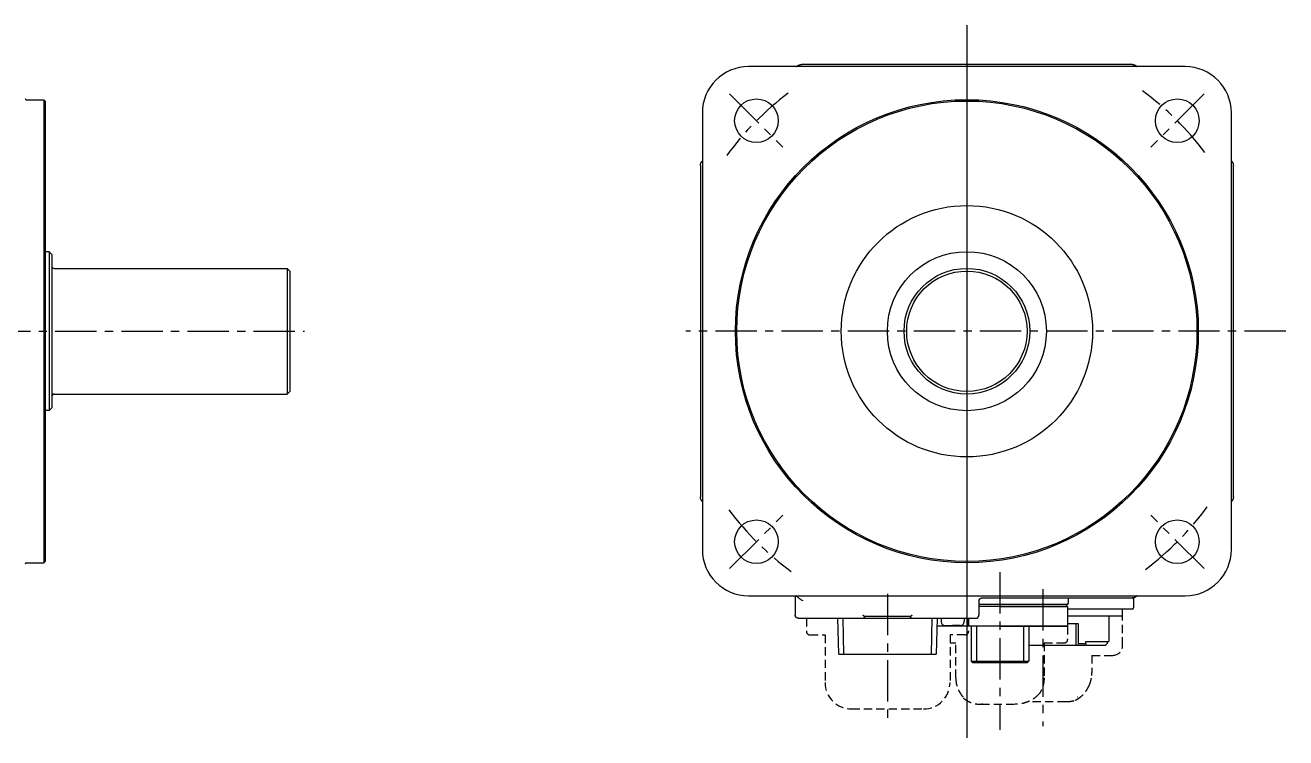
# Model space of a CAD drawing. Extents: x -38 to 455, y -38 to 124.
# Drawn here: x 264.1 to 454.7, y -38.5 to 69.3 of the extents above; entities that cross this region are included whole.
import ezdxf

# ---------------------------------------------------------------- set-up
doc = ezdxf.new("R2010")
doc.units = 0
doc.header["$MEASUREMENT"] = 0
doc.linetypes.add('CENTER', pattern=[2, 1.25, -0.25, 0.25, -0.25])
doc.linetypes.add('HIDDEN', pattern=[0.375, 0.25, -0.125])
for name, color, linetype, lineweight in [('CENTER', 7, 'CENTER', 25), ('HIDDEN', 3, 'HIDDEN', 25), ('OBJECT', 6, 'CONTINUOUS', 30)]:
    doc.layers.add(name, color=color, linetype=linetype, lineweight=lineweight)

msp = doc.modelspace()

# ---------------------------------------------------------------- linework, layer by layer
at = {"layer": 'CENTER', "linetype": 'ByBlock', "ltscale": 5}
msp.add_line((406.5, 69.26), (406.5, -38.46), dxfattribs=at)
at = {"layer": 'CENTER', "ltscale": 5}
for p, q in [((370.62, 58.89), (378.67, 50.83)), ((442.39, 58.89), (434.33, 50.83)), ((88.64, 23), (306.33, 23)), ((454.73, 23), (364.02, 23)), ((370.62, -12.89), (378.67, -4.83)), ((442.39, -12.89), (434.33, -4.83)), ((411.5, -13.4), (411.5, -37.24)), ((394.5, -16.7), (394.5, -36.6)), ((418, -16), (418, -36.68))]:
    msp.add_line(p, q, dxfattribs=at)
for start, end in [(36.8795, 53.8191), (126.8795, 143.8191), (306.8795, 323.8191), (216.8795, 233.8191)]:
    msp.add_arc((406.5, 23), 45, start, end, dxfattribs=at)
at = {"layer": 'HIDDEN', "ltscale": 5}
for p, q in [((430.05, -24.5), (430.05, -19)), ((382.25, -20.4), (382.25, -22.4)), ((406.75, -20.4), (406.75, -22.4)), ((421.74, -21.6), (421.74, -23.6)), ((382.75, -22.9), (385.05, -22.9)), ((385.05, -22.9), (385.05, -30.1)), ((406.25, -22.9), (403.95, -22.9)), ((403.95, -22.9), (403.95, -30.1)), ((403.95, -24.1), (404.82, -24.1)), ((404.82, -29.4), (404.82, -24.1)), ((418.18, -24.1), (418.18, -29.4)), ((418.18, -24.1), (421.24, -24.1)), ((425.4, -26), (425.4, -28.61)), ((425.4, -26), (428.55, -26)), ((425.38, -29.03), (425.38, -29.03)), ((423.25, -32.28), (423.25, -32.28)), ((389.05, -34.1), (399.95, -34.1)), ((408.68, -33.4), (413.78, -33.4)), ((421.45, -33), (415.76, -33)), ((422.93, -32.76), (422.93, -32.76)), ((423.07, -32.69), (423.07, -32.7))]:
    msp.add_line(p, q, dxfattribs=at)
for centre, radius, start, end in [((382.75, -22.4), 0.5, 180, 270), ((406.25, -22.4), 0.5, 270, 0), ((421.24, -23.6), 0.5, 270.0003, 0), ((428.55, -24.5), 1.5, 270, 0), ((389.05, -30.1), 4, 180, 270), ((399.95, -30.1), 4, 270, 0)]:
    msp.add_arc(centre, radius, start, end, dxfattribs=at)
for points, knots in [([(404.82, -29.4), (404.83, -29.61), (404.85, -30.03), (404.98, -30.61), (405.17, -31.13), (405.38, -31.54), (405.59, -31.87), (405.77, -32.12), (405.92, -32.3), (405.99, -32.41), (406.07, -32.48), (406.05, -32.51), (406.05, -32.51)], [0, 0, 0, 0, 0.638056, 1.247093, 1.796748, 2.266593, 2.652012, 2.956702, 3.18429, 3.33569, 3.411424, 3.413781, 3.413781, 3.413781, 3.413781]), ([(418.18, -29.4), (418.17, -29.6), (418.16, -29.99), (418.04, -30.54), (417.87, -31.03), (417.68, -31.44), (417.53, -31.68), (417.46, -31.78)], [0, 0, 0, 0, 0.593524, 1.163986, 1.68652, 2.142379, 2.525097, 2.525097, 2.525097, 2.525097]), ([(424.96, -30.63), (425.03, -30.47), (425.18, -30.13), (425.32, -29.6), (425.36, -29.21), (425.38, -29.03)], [0, 0, 0, 0, 0.515541, 1.112306, 1.662376, 1.662376, 1.662376, 1.662376]), ([(425.38, -29.03), (425.38, -29.01), (425.39, -28.94), (425.39, -28.86), (425.4, -28.8), (425.4, -28.78)], [0, 0, 0, 0, 0.079172, 0.1858322, 0.2547778, 0.2547778, 0.2547778, 0.2547778]), ([(425.4, -28.78), (425.4, -28.76), (425.4, -28.72), (425.4, -28.66), (425.4, -28.63), (425.4, -28.61)], [0, 0, 0, 0, 0.0509717, 0.1216637, 0.1668692, 0.1668692, 0.1668692, 0.1668692]), ([(417.46, -31.78), (417.29, -31.96), (416.94, -32.33), (416.29, -32.77), (415.53, -33.12), (414.68, -33.35), (414.08, -33.38), (413.78, -33.4)], [0, 0, 0, 0, 0.729458, 1.515868, 2.355749, 3.237775, 4.143092, 4.143092, 4.143092, 4.143092]), ([(423.07, -32.69), (423.07, -32.69), (423.08, -32.69), (423.1, -32.67), (423.16, -32.64), (423.27, -32.58), (423.4, -32.49), (423.57, -32.37), (423.77, -32.22), (423.98, -32.03), (424.2, -31.8), (424.42, -31.54), (424.55, -31.35), (424.61, -31.26)], [0, 0, 0, 0, 0.003074, 0.014203, 0.08982, 0.211887, 0.376472, 0.581842, 0.827819, 1.113321, 1.436703, 1.795637, 2.116791, 2.116791, 2.116791, 2.116791]), ([(423.25, -32.28), (423.25, -32.28), (423.25, -32.28), (423.25, -32.28), (423.26, -32.27), (423.26, -32.27)], [0, 0, 0, 0, 0.0002898, 0.00665124, 0.01279904, 0.01279904, 0.01279904, 0.01279904]), ([(423.25, -32.28), (423.25, -32.28), (423.25, -32.29), (423.25, -32.29), (423.25, -32.28)], [0, 0, 0, 0, 0.004733494, 0.007221511, 0.007221511, 0.007221511, 0.007221511]), ([(424.61, -31.26), (424.65, -31.19), (424.74, -31.05), (424.86, -30.84), (424.93, -30.69), (424.96, -30.63)], [0, 0, 0, 0, 0.247057, 0.5208935, 0.725684, 0.725684, 0.725684, 0.725684]), ([(406.04, -32.53), (406.2, -32.64), (406.55, -32.88), (407.16, -33.16), (407.88, -33.36), (408.41, -33.39), (408.68, -33.4)], [0, 0, 0, 0, 0.589514, 1.261982, 2.014626, 2.82382, 2.82382, 2.82382, 2.82382]), ([(421.45, -33), (421.64, -32.99), (422.04, -32.98), (422.53, -32.89), (422.83, -32.8), (422.93, -32.76)], [0, 0, 0, 0, 0.571021, 1.18895, 1.504653, 1.504653, 1.504653, 1.504653]), ([(421.45, -33), (421.62, -32.99), (421.96, -32.98), (422.46, -32.9), (422.78, -32.81), (422.93, -32.76)], [0, 0, 0, 0, 0.51048, 1.023656, 1.504693, 1.504693, 1.504693, 1.504693]), ([(422.96, -32.76), (422.98, -32.75), (423.02, -32.73), (423.05, -32.71), (423.07, -32.7)], [0, 0, 0, 0, 0.0646372, 0.1283654, 0.1283654, 0.1283654, 0.1283654])]:
    msp.add_open_spline(points, degree=3, knots=knots, dxfattribs=at)
for points in [[(408.69, -33.33), (408.9, -33.35), (409.1, -33.38), (409.31, -33.4)], [(422.93, -32.76), (422.94, -32.76), (422.95, -32.76), (422.96, -32.76)]]:
    msp.add_open_spline(points, degree=3, dxfattribs=at)
at = {"layer": 'OBJECT'}
for p, q in [((439.5, 63), (373.5, 63)), ((431.53, 63.3), (381.47, 63.3)), ((264.3, 58), (266.9, 58)), ((266.9, 58), (266.9, -12)), ((266.9, 58), (267.1, 57.8)), ((267.1, 57.8), (267.1, -11.8)), ((366.5, 56), (366.5, -10)), ((446.5, -10), (446.5, 56)), ((366.2, 48.03), (366.2, -2.03)), ((446.8, -2.03), (446.8, 48.03)), ((267.7, 35), (267.1, 35)), ((267.7, 35), (268.1, 34.6)), ((267.7, 35), (267.7, 11)), ((268.1, 34.6), (268.1, 11.4)), ((268.5, 32.5), (303.7, 32.5)), ((303.7, 32.5), (303.7, 13.5)), ((303.7, 32.5), (304.1, 32.1)), ((304.1, 32.1), (304.1, 13.9)), ((268.5, 13.5), (303.7, 13.5)), ((303.7, 13.5), (304.1, 13.9)), ((267.7, 11), (267.1, 11)), ((267.7, 11), (268.1, 11.4)), ((264.3, -12), (266.9, -12)), ((266.9, -12), (267.1, -11.8)), ((373.5, -17), (439.5, -17)), ((380.54, -17.01), (380.54, -19.9)), ((380.54, -17.01), (380.61, -17.01)), ((408.33, -17.72), (408.33, -19.9)), ((421.65, -18.3), (408.33, -18.3)), ((411.5, -18.3), (408.33, -18.3)), ((411.5, -18.6), (408.33, -18.6)), ((408.77, -17.3), (431.53, -17.3)), ((411.5, -18.3), (421.44, -18.3)), ((411.5, -18.6), (421.74, -18.6)), ((421.44, -18.3), (421.74, -18.6)), ((421.74, -18.6), (421.74, -21.6)), ((431.5, -19), (421.74, -19)), ((421.85, -18.1), (421.85, -17.3)), ((430.05, -20), (430.05, -19)), ((431.7, -17.29), (431.7, -18.8)), ((381.04, -20.4), (407.83, -20.4)), ((387.14, -25.8), (386.97, -20.4)), ((387.76, -20.4), (387.83, -25.8)), ((398.01, -20.1), (390.99, -20.1)), ((391, -20.1), (391, -20.2)), ((398, -20.2), (398, -20.1)), ((401.17, -25.8), (401.24, -20.4)), ((402.03, -20.4), (401.86, -25.8)), ((402.6, -20.4), (402.6, -20.9)), ((406.1, -20.4), (406.1, -20.9)), ((406.6, -21.6), (406.6, -20.4)), ((421.74, -20), (430.05, -20)), ((421.74, -20), (430.05, -20)), ((427.95, -20), (427.95, -23.9)), ((411.5, -21.6), (401.99, -21.6)), ((403.2, -21.5), (404.35, -21.5)), ((405.5, -21.5), (404.35, -21.5)), ((421.74, -21.6), (406.75, -21.6)), ((407.15, -21.6), (407.15, -26.9)), ((407.95, -21.6), (407.95, -26.9)), ((411.5, -21.6), (421.74, -21.6)), ((415.05, -21.6), (415.05, -26.9)), ((415.85, -21.6), (415.85, -26.9)), ((421.74, -21.2), (423.31, -21.2)), ((423.03, -24.5), (423.03, -21.2)), ((423.31, -21.2), (423.31, -24.2)), ((424.46, -24.5), (415.85, -24.5)), ((423.31, -24.2), (423.27, -24.5)), ((423.31, -24.2), (424.5, -24.2)), ((424.5, -24.2), (424.46, -24.5)), ((424.5, -23.9), (427.95, -23.9)), ((424.5, -24.2), (424.5, -23.9)), ((427.42, -24.5), (424.52, -24.5)), ((427.42, -24.5), (427.72, -24.2)), ((427.72, -23.9), (427.72, -24.2)), ((387.14, -25.8), (401.86, -25.8)), ((407.15, -26.9), (415.85, -26.9)), ((407.15, -26.9), (407.35, -27.1)), ((407.35, -27.1), (415.65, -27.1)), ((407.95, -26.9), (408.03, -27.1)), ((415.05, -26.9), (414.97, -27.1)), ((415.85, -26.9), (415.65, -27.1))]:
    msp.add_line(p, q, dxfattribs=at)
for centre, radius in [((374.68, 54.82), 3.3), ((406.5, 23), 35), ((406.5, 23), 34.8), ((438.32, 54.82), 3.3), ((406.5, 23), 19), ((406.5, 23), 12.02), ((406.5, 23), 9.5), ((406.5, 23), 9.1), ((374.68, -8.82), 3.3), ((438.32, -8.82), 3.3)]:
    msp.add_circle(centre, radius, dxfattribs=at)
for centre, radius, start, end in [((373.5, 56), 7, 90, 180), ((439.5, 56), 7, 0, 90), ((264.3, 58.2), 0.2, 180, 270), ((268.5, 32.9), 0.4, 180, 270), ((268.5, 13.1), 0.4, 90, 180), ((373.5, -10), 7, 180, 270), ((439.5, -10), 7, 270, 0), ((264.3, -12.2), 0.2, 90, 180), ((839.09, 23), 460.3, 184.9852, 184.9936), ((421.65, -18.1), 0.2, 270, 0), ((431.5, -18.8), 0.2, 270, 0), ((431.2, -17.5), 0.5, 0, 24.1801), ((390.8, -20.2), 0.2, 270, 0), ((398.2, -20.2), 0.2, 180, 270), ((403.2, -20.9), 0.6, 180, 270), ((405.5, -20.9), 0.6, 270, 0), ((407.83, -19.9), 0.5, 270, 0)]:
    msp.add_arc(centre, radius, start, end, dxfattribs=at)
for points, knots in [([(380.76, 63), (380.77, 63.01), (380.8, 63.05), (380.87, 63.1), (380.94, 63.15), (381.03, 63.2), (381.11, 63.24), (381.2, 63.27), (381.29, 63.29), (381.38, 63.3), (381.44, 63.3), (381.47, 63.3)], [0, 0, 0, 0, 0.0577937, 0.1506005, 0.2433417, 0.3361891, 0.4288991, 0.5217533, 0.6144743, 0.7073057, 0.8000802, 0.8000802, 0.8000802, 0.8000802]), ([(431.53, 63.3), (431.56, 63.3), (431.62, 63.3), (431.71, 63.29), (431.8, 63.27), (431.89, 63.24), (431.98, 63.2), (432.06, 63.15), (432.13, 63.1), (432.2, 63.05), (432.23, 63.01), (432.25, 63)], [0, 0, 0, 0, 0.0927745, 0.1856059, 0.2783269, 0.3711811, 0.4638911, 0.5567385, 0.6494796, 0.7422865, 0.8000802, 0.8000802, 0.8000802, 0.8000802]), ([(366.2, 48.03), (366.2, 48.06), (366.2, 48.12), (366.21, 48.21), (366.23, 48.3), (366.26, 48.39), (366.3, 48.48), (366.35, 48.56), (366.4, 48.63), (366.45, 48.7), (366.49, 48.73), (366.5, 48.75)], [0, 0, 0, 0, 0.0927745, 0.1856059, 0.2783269, 0.3711811, 0.4638911, 0.5567385, 0.6494796, 0.7422865, 0.8000802, 0.8000802, 0.8000802, 0.8000802]), ([(446.5, 48.75), (446.51, 48.73), (446.55, 48.7), (446.6, 48.63), (446.65, 48.56), (446.7, 48.48), (446.74, 48.39), (446.77, 48.3), (446.79, 48.21), (446.8, 48.12), (446.8, 48.06), (446.8, 48.03)], [0, 0, 0, 0, 0.0577937, 0.1506005, 0.2433417, 0.3361891, 0.4288991, 0.5217533, 0.6144743, 0.7073057, 0.8000802, 0.8000802, 0.8000802, 0.8000802]), ([(366.5, -2.74), (366.49, -2.73), (366.45, -2.7), (366.4, -2.63), (366.35, -2.56), (366.3, -2.48), (366.26, -2.39), (366.23, -2.3), (366.21, -2.21), (366.2, -2.12), (366.2, -2.06), (366.2, -2.03)], [0, 0, 0, 0, 0.0577937, 0.1506005, 0.2433417, 0.3361891, 0.4288991, 0.5217533, 0.6144743, 0.7073057, 0.8000802, 0.8000802, 0.8000802, 0.8000802]), ([(446.8, -2.03), (446.8, -2.06), (446.8, -2.12), (446.79, -2.21), (446.77, -2.3), (446.74, -2.39), (446.7, -2.48), (446.65, -2.56), (446.6, -2.63), (446.55, -2.7), (446.51, -2.73), (446.5, -2.74)], [0, 0, 0, 0, 0.0927745, 0.1856059, 0.2783269, 0.3711811, 0.4638911, 0.5567385, 0.6494796, 0.7422865, 0.8000802, 0.8000802, 0.8000802, 0.8000802]), ([(380.61, -17), (380.61, -17), (380.61, -17), (380.61, -17.01), (380.61, -17.01), (380.61, -17.01)], [0, 0, 0, 0, 0.003588026, 0.008255634, 0.009809988, 0.009809988, 0.009809988, 0.009809988]), ([(381.11, -17.34), (381.1, -17.33), (381.07, -17.31), (381.03, -17.28), (380.99, -17.25), (380.94, -17.21), (380.89, -17.17), (380.83, -17.12), (380.79, -17.08), (380.75, -17.04), (380.72, -17.01), (380.71, -17)], [0, 0, 0, 0, 0.0501434, 0.1021191, 0.1571335, 0.2167341, 0.2829359, 0.3552997, 0.4238557, 0.4814333, 0.5268413, 0.5268413, 0.5268413, 0.5268413]), ([(432.25, -17), (432.23, -17.01), (432.2, -17.05), (432.13, -17.1), (432.06, -17.15), (431.98, -17.2), (431.89, -17.24), (431.8, -17.27), (431.71, -17.29), (431.62, -17.3), (431.56, -17.3), (431.53, -17.3)], [0, 0, 0, 0, 0.0577937, 0.1506005, 0.2433417, 0.3361891, 0.4288991, 0.5217533, 0.6144743, 0.7073057, 0.8000802, 0.8000802, 0.8000802, 0.8000802]), ([(381.11, -17.34), (381.16, -17.38), (381.25, -17.45), (381.39, -17.54), (381.53, -17.63), (381.63, -17.69), (381.68, -17.72)], [0, 0, 0, 0, 0.1715703, 0.3417693, 0.5106027, 0.6780698, 0.6780698, 0.6780698, 0.6780698]), ([(408.33, -17.8), (408.33, -17.79), (408.33, -17.78), (408.34, -17.76), (408.34, -17.75), (408.34, -17.74)], [0, 0, 0, 0, 0.01247006, 0.0417981, 0.05624185, 0.05624185, 0.05624185, 0.05624185]), ([(408.34, -17.74), (408.34, -17.74), (408.34, -17.72), (408.34, -17.7), (408.35, -17.67), (408.36, -17.65), (408.37, -17.62), (408.38, -17.6), (408.39, -17.57), (408.4, -17.55), (408.41, -17.53), (408.43, -17.51), (408.44, -17.49), (408.46, -17.47), (408.47, -17.45), (408.49, -17.44), (408.5, -17.42), (408.52, -17.41), (408.54, -17.4), (408.56, -17.38), (408.57, -17.37), (408.59, -17.36), (408.61, -17.35), (408.63, -17.34), (408.65, -17.33), (408.66, -17.33), (408.68, -17.32), (408.7, -17.32), (408.72, -17.31), (408.73, -17.31), (408.75, -17.31), (408.76, -17.3), (408.77, -17.3), (408.78, -17.3), (408.79, -17.3), (408.8, -17.3), (408.8, -17.3), (408.81, -17.3), (408.81, -17.3), (408.81, -17.3), (408.81, -17.3), (408.81, -17.3)], [0, 0, 0, 0, 0.0142994, 0.0424726, 0.0700998, 0.0972021, 0.1238004, 0.1499156, 0.1755688, 0.2007808, 0.2255727, 0.2499653, 0.2739797, 0.2976367, 0.3209573, 0.3439622, 0.3666586, 0.389032, 0.4110661, 0.4327448, 0.454052, 0.4749715, 0.4954871, 0.5155826, 0.5352411, 0.5544326, 0.5730207, 0.5908158, 0.6076754, 0.6235877, 0.6385682, 0.6525841, 0.6651411, 0.6756234, 0.6839157, 0.6903933, 0.6953053, 0.698818, 0.7010845, 0.7022831, 0.7022844, 0.7022844, 0.7022844, 0.7022844]), ([(408.34, -17.74), (408.34, -17.72), (408.35, -17.68), (408.37, -17.62), (408.39, -17.57), (408.42, -17.51), (408.46, -17.47), (408.5, -17.42), (408.55, -17.39), (408.6, -17.35), (408.66, -17.33), (408.71, -17.31), (408.77, -17.3), (408.81, -17.3), (408.83, -17.3)], [0, 0, 0, 0, 0.0603779, 0.1207559, 0.1811339, 0.2415119, 0.3018901, 0.3622683, 0.4226466, 0.4830249, 0.5434033, 0.6037818, 0.6641603, 0.7245388, 0.7245388, 0.7245388, 0.7245388]), ([(381.04, -20.4), (381.02, -20.4), (380.98, -20.4), (380.93, -20.39), (380.87, -20.37), (380.83, -20.35), (380.78, -20.33), (380.74, -20.3), (380.7, -20.27), (380.66, -20.23), (380.63, -20.19), (380.6, -20.15), (380.58, -20.1), (380.56, -20.06), (380.55, -20.01), (380.54, -19.95), (380.54, -19.92), (380.54, -19.9)], [0, 0, 0, 0, 0.0557154, 0.1114107, 0.1632423, 0.2169574, 0.2677354, 0.3178552, 0.3712736, 0.4203834, 0.4693679, 0.5213787, 0.5757882, 0.6255438, 0.6775382, 0.7315477, 0.7850375, 0.7850375, 0.7850375, 0.7850375]), ([(390.99, -20.1), (390.99, -20.1), (390.98, -20.1), (390.97, -20.09), (390.96, -20.08), (390.94, -20.07), (390.93, -20.05), (390.91, -20.04), (390.89, -20.02), (390.88, -20), (390.86, -19.97), (390.84, -19.95), (390.82, -19.92), (390.81, -19.91), (390.8, -19.9)], [0, 0, 0, 0, 0.0091749, 0.0217383, 0.0376324, 0.0565853, 0.078281, 0.1023947, 0.1286011, 0.1565742, 0.1859836, 0.2164901, 0.2477455, 0.2793848, 0.2793848, 0.2793848, 0.2793848]), ([(398.2, -19.9), (398.19, -19.91), (398.18, -19.92), (398.16, -19.95), (398.14, -19.97), (398.13, -20), (398.11, -20.02), (398.09, -20.04), (398.07, -20.05), (398.06, -20.07), (398.04, -20.08), (398.03, -20.09), (398.02, -20.1), (398.01, -20.1), (398.01, -20.1)], [0, 0, 0, 0, 0.0316393, 0.0628948, 0.0934012, 0.1228106, 0.1507837, 0.1769901, 0.2011038, 0.2227996, 0.2417525, 0.2576465, 0.2702099, 0.2793848, 0.2793848, 0.2793848, 0.2793848])]:
    msp.add_open_spline(points, degree=3, knots=knots, dxfattribs=at)
for points in [[(408.33, -17.8), (408.34, -17.78), (408.34, -17.76), (408.34, -17.74)], [(406.03, -32.52), (406.03, -32.49), (406.02, -32.47), (406.02, -32.44)], [(406.05, -32.51), (406.04, -32.51), (406.04, -32.52), (406.03, -32.52)], [(406.03, -32.52), (406.03, -32.52), (406.04, -32.53), (406.04, -32.53)]]:
    msp.add_open_spline(points, degree=3, dxfattribs=at)

doc.saveas('drawing.dxf')
